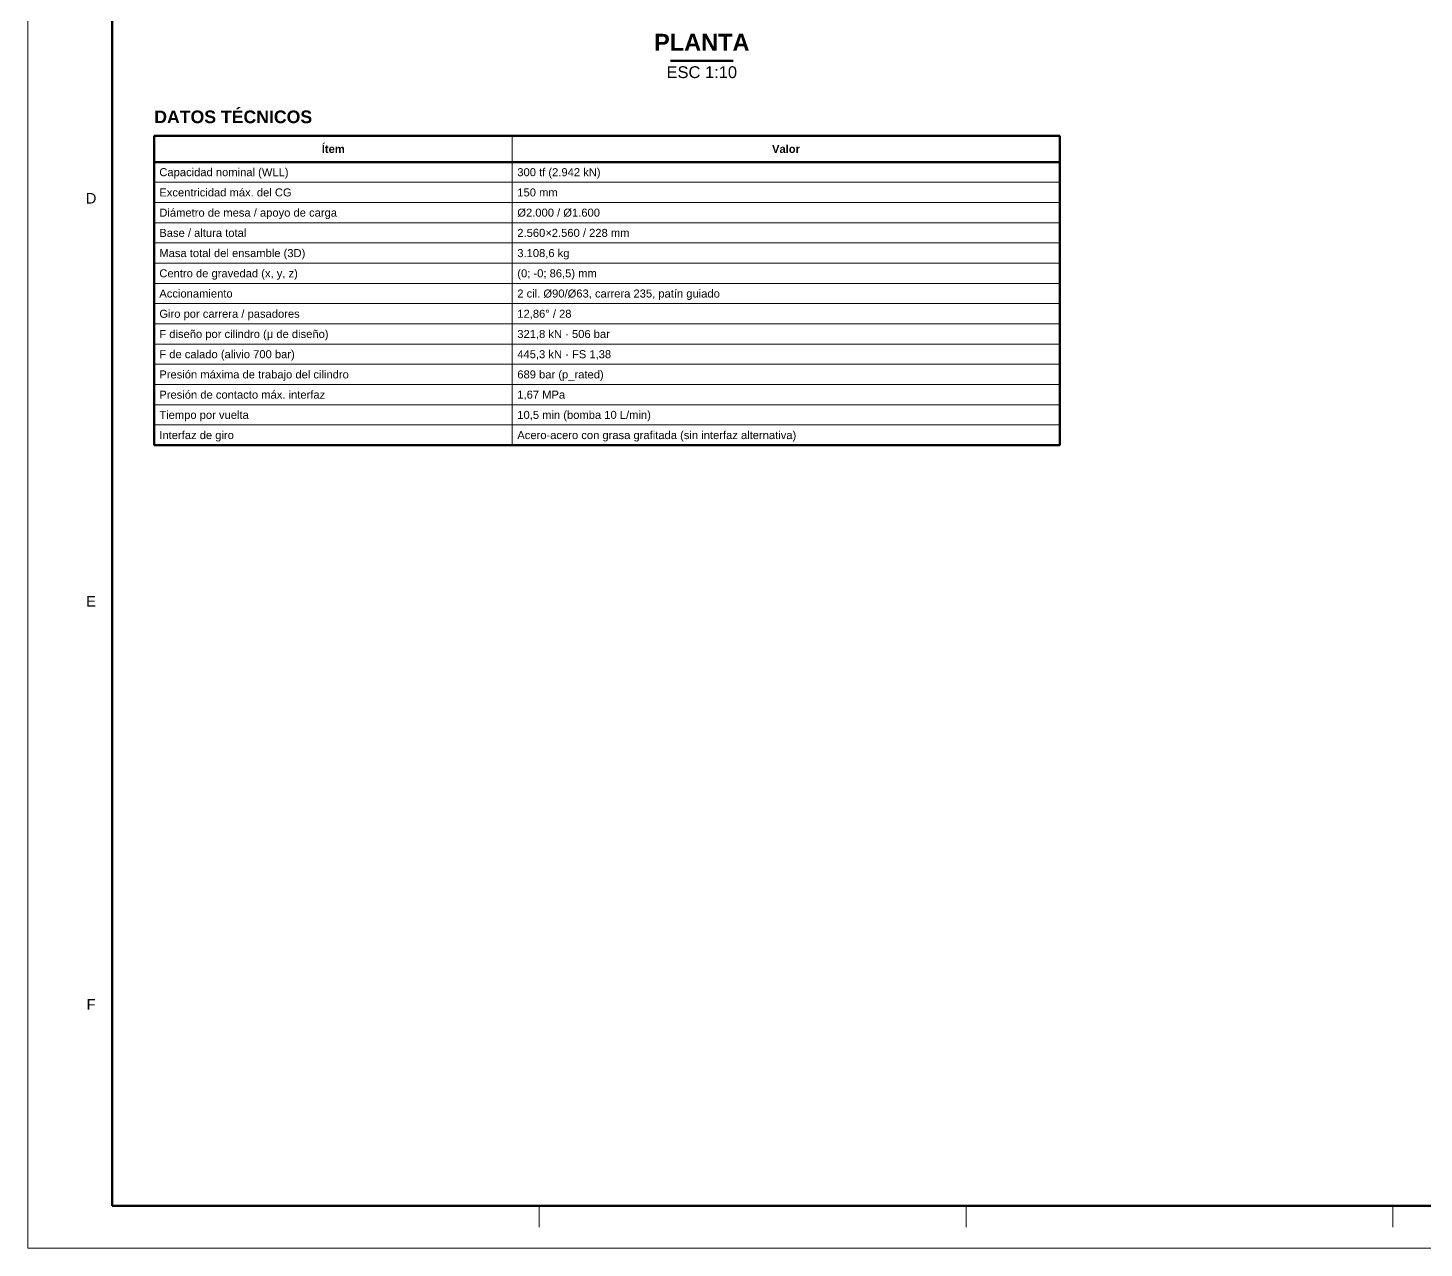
# Model space of a CAD drawing. Header units: millimetres. Extents: x 0 to 841, y 0 to 594.
# Drawn here: x 0 to 331.5, y 0 to 289.6 of the extents above; entities that cross this region are included whole.
import ezdxf
from ezdxf.enums import TextEntityAlignment as Align

# ---------------------------------------------------------------- set-up
doc = ezdxf.new("R2010")
doc.units = ezdxf.units.MM
for name, color, linetype, lineweight in [('FINA', 7, 'CONTINUOUS', 18), ('MARCO', 7, 'CONTINUOUS', 70), ('TXT', 7, 'CONTINUOUS', 25), ('VIS', 7, 'CONTINUOUS', 50)]:
    doc.layers.add(name, color=color, linetype=linetype, lineweight=lineweight)
doc.styles.add('STD', font='LiberationSans-Regular.ttf')
doc.styles.add('STDB', font='LiberationSans-Bold.ttf')

msp = doc.modelspace()

# ---------------------------------------------------------------- linework, layer by layer
at = {"layer": 'FINA'}
for p, q in [((115, 264), (115, 190.56)), ((30, 252.96), (245, 252.96)), ((30, 248.16), (245, 248.16)), ((30, 243.36), (245, 243.36)), ((30, 238.56), (245, 238.56)), ((30, 233.76), (245, 233.76)), ((30, 228.96), (245, 228.96)), ((30, 224.16), (245, 224.16)), ((30, 219.36), (245, 219.36)), ((30, 214.56), (245, 214.56)), ((30, 209.76), (245, 209.76)), ((30, 204.96), (245, 204.96)), ((30, 200.16), (245, 200.16)), ((30, 195.36), (245, 195.36)), ((121.38, 10), (121.38, 5)), ((222.75, 10), (222.75, 5)), ((324.12, 10), (324.12, 5))]:
    msp.add_line(p, q, dxfattribs=at)
msp.add_lwpolyline([(0, 0), (841, 0), (841, 594), (0, 594)], close=True, dxfattribs=at)
at = {"layer": 'MARCO'}
msp.add_lwpolyline([(20, 10), (831, 10), (831, 584), (20, 584)], close=True, dxfattribs=at)
at = {"layer": 'VIS'}
for p, q in [((152.56, 281.8), (167.44, 281.8)), ((30, 264), (245, 264)), ((30, 264), (30, 190.56)), ((245, 264), (245, 190.56)), ((30, 257.76), (245, 257.76)), ((30, 190.56), (245, 190.56))]:
    msp.add_line(p, q, dxfattribs=at)

# ---------------------------------------------------------------- texts
at = {"layer": 'TXT', "style": 'STDB'}
msp.add_text('PLANTA', height=4, dxfattribs=at).set_placement((160, 283), align=Align.BOTTOM_CENTER)
at = {"layer": 'TXT', "style": 'STD'}
msp.add_text('ESC 1:10', height=2.8, dxfattribs=at).set_placement((160, 280.5), align=Align.TOP_CENTER)
at = {"layer": 'TXT', "style": 'STDB'}
msp.add_text('DATOS TÉCNICOS', height=3, dxfattribs=at).set_placement((30, 270), align=Align.TOP_LEFT)
at = {"layer": 'TXT'}
for s, height, style, p in [('Ítem', 1.9, 'STDB', (72.5, 260.88)), ('Valor', 1.9, 'STDB', (180, 260.88)), ('D', 2.5, 'STD', (15, 249.17)), ('E', 2.5, 'STD', (15, 153.5)), ('F', 2.5, 'STD', (15, 57.83))]:
    msp.add_text(s, height=height, dxfattribs=dict(at, style=style)).set_placement(p, align=Align.MIDDLE_CENTER)
at = {"layer": 'TXT', "style": 'STD'}
for s, p in [('Capacidad nominal (WLL)', (31.2, 255.36)), ('300 tf (2.942 kN)', (116.2, 255.36)), ('Excentricidad máx. del CG', (31.2, 250.56)), ('150 mm', (116.2, 250.56)), ('Diámetro de mesa / apoyo de carga', (31.2, 245.76)), ('Ø2.000 / Ø1.600', (116.2, 245.76)), ('Base / altura total', (31.2, 240.96)), ('2.560×2.560 / 228 mm', (116.2, 240.96)), ('Masa total del ensamble (3D)', (31.2, 236.16)), ('3.108,6 kg', (116.2, 236.16)), ('Centro de gravedad (x, y, z)', (31.2, 231.36)), ('(0; -0; 86,5) mm', (116.2, 231.36)), ('Accionamiento', (31.2, 226.56)), ('2 cil. Ø90/Ø63, carrera 235, patín guiado', (116.2, 226.56)), ('Giro por carrera / pasadores', (31.2, 221.76)), ('12,86° / 28', (116.2, 221.76)), ('F diseño por cilindro (μ de diseño)', (31.2, 216.96)), ('321,8 kN · 506 bar', (116.2, 216.96)), ('F de calado (alivio 700 bar)', (31.2, 212.16)), ('445,3 kN · FS 1,38', (116.2, 212.16)), ('Presión máxima de trabajo del cilindro', (31.2, 207.36)), ('689 bar (p_rated)', (116.2, 207.36)), ('Presión de contacto máx. interfaz', (31.2, 202.56)), ('1,67 MPa', (116.2, 202.56)), ('Tiempo por vuelta', (31.2, 197.76)), ('10,5 min (bomba 10 L/min)', (116.2, 197.76)), ('Interfaz de giro', (31.2, 192.96)), ('Acero-acero con grasa grafitada (sin interfaz alternativa)', (116.2, 192.96))]:
    msp.add_text(s, height=1.9, dxfattribs=at).set_placement(p, align=Align.MIDDLE_LEFT)

doc.saveas('drawing.dxf')
